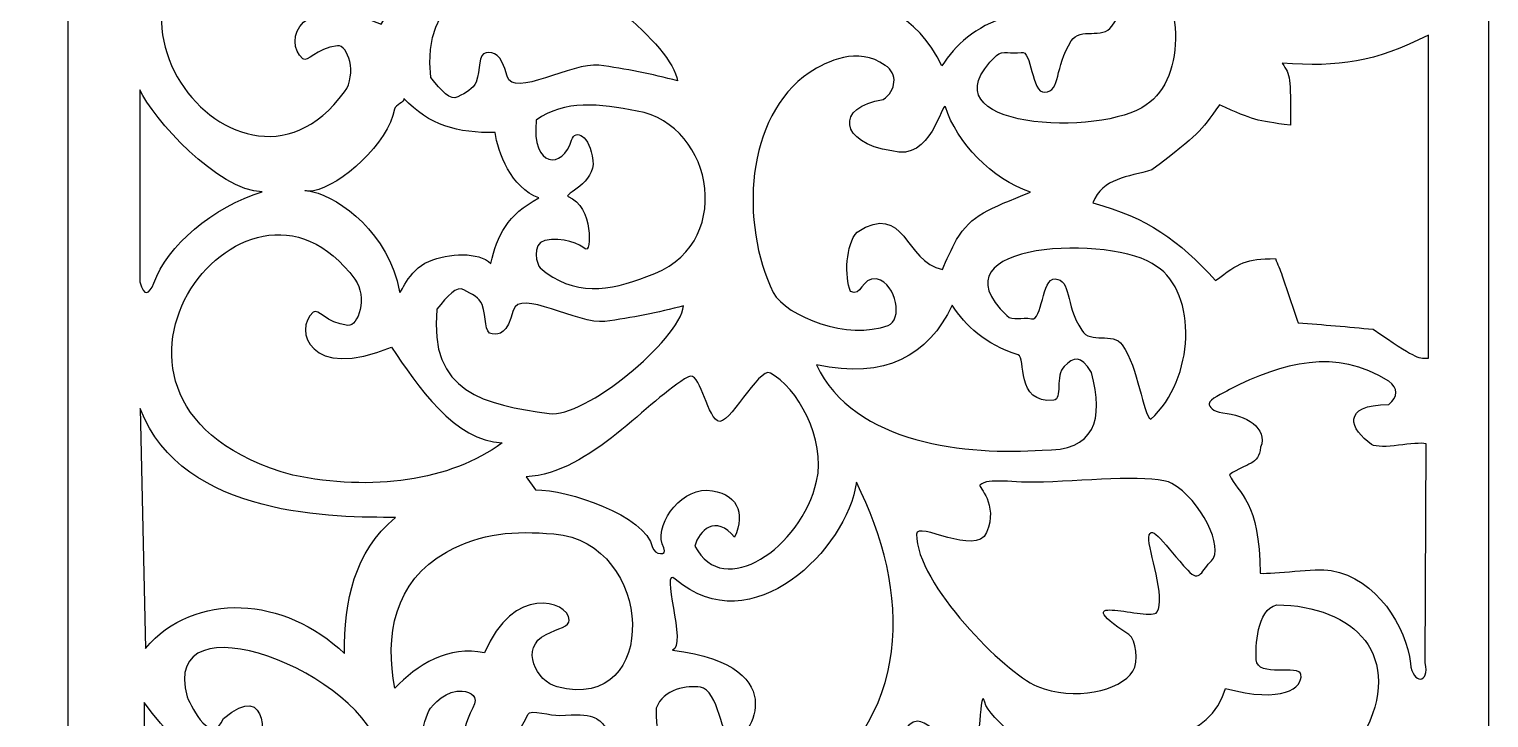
# Model space of a CAD drawing. Header units: centimetres. Extents: x -16.6 to -9.1, y -8.8 to 8.7.
# Drawn here: x -16.59 to -9.14, y -2.74 to 0.77 of the extents above; entities that cross this region are included whole.
import ezdxf

# ---------------------------------------------------------------- set-up
doc = ezdxf.new("R2010")
doc.units = ezdxf.units.CM
doc.header["$MEASUREMENT"] = 0
doc.layers.add('layer 1', color=7, linetype='Continuous')

msp = doc.modelspace()

# ---------------------------------------------------------------- linework, layer by layer
at = {"layer": 'layer 1', "color": 250}
for points, knots in [([(-16.39393, 8.70077), (-16.39393, 8.70077), (-9.14409, 8.70077), (-9.14409, 8.70077), (-9.14409, 8.70077), (-9.14409, 8.70077), (-9.14409, -8.75256), (-9.14409, -8.75256), (-9.14409, -8.75256), (-9.14409, -8.75256), (-16.39393, -8.75256), (-16.39393, -8.75256), (-16.39393, -8.75256), (-16.39393, -8.75256), (-16.39393, 8.70077), (-16.39393, 8.70077)], [0, 0, 0, 0, 0.2, 0.2, 0.2, 0.2, 0.4, 0.4, 0.4, 0.4, 0.6, 0.6, 0.6, 0.6, 1, 1, 1, 1]), ([(-14.23095, 1.28096), (-14.46837, 1.27558), (-14.66717, 0.98711), (-14.79557, 0.79293), (-14.79557, 0.79293), (-15.21401, 0.96786), (-15.29807, 0.70265), (-15.1943, 0.61548), (-15.1943, 0.61548), (-15.16839, 0.59372), (-15.1328, 0.66927), (-15.01747, 0.68255), (-15.01747, 0.68255), (-14.96602, 0.68849), (-14.91614, 0.53812), (-14.9821, 0.44727), (-14.9821, 0.44727), (-15.54315, -0.3255), (-16.59099, 1.0918), (-15.29916, 1.44566), (-15.29916, 1.44566), (-14.89548, 1.52991), (-14.49668, 1.47711), (-14.23095, 1.28096)], [0, 0, 0, 0, 0.1428571, 0.1428571, 0.1428571, 0.1428571, 0.2857143, 0.2857143, 0.2857143, 0.2857143, 0.4285714, 0.4285714, 0.4285714, 0.4285714, 0.5714286, 0.5714286, 0.5714286, 0.5714286, 0.7142857, 0.7142857, 0.7142857, 0.7142857, 1, 1, 1, 1]), ([(-12.62745, 0.88293), (-12.27478, 0.95942), (-12.05801, 0.83729), (-11.93419, 0.57921), (-11.93419, 0.57921), (-11.86539, 0.68611), (-11.76801, 0.77809), (-11.59852, 0.83221), (-11.59852, 0.83221), (-11.55504, 0.84608), (-11.6157, 1.08201), (-11.41674, 1.0641), (-11.41674, 1.0641), (-11.37162, 1.06004), (-11.41037, 0.93651), (-11.36264, 0.89102), (-11.36264, 0.89102), (-11.31492, 0.84552), (-11.27943, 0.8289), (-11.22429, 0.92245), (-11.22429, 0.92245), (-11.15993, 1.16563), (-11.20517, 1.32195), (-11.47531, 1.31866), (-11.47531, 1.31866), (-11.85121, 1.34491), (-12.43727, 1.2905), (-12.62745, 0.88293)], [0, 0, 0, 0, 0.125, 0.125, 0.125, 0.125, 0.25, 0.25, 0.25, 0.25, 0.375, 0.375, 0.375, 0.375, 0.5, 0.5, 0.5, 0.5, 0.625, 0.625, 0.625, 0.625, 0.75, 0.75, 0.75, 0.75, 1, 1, 1, 1]), ([(-10.89181, 0.38115), (-10.68271, 0.51577), (-10.69526, 0.95758), (-10.92138, 1.16105), (-10.92138, 1.16105), (-10.9641, 1.13437), (-10.98355, 0.89671), (-11.06682, 0.7818), (-11.06682, 0.7818), (-11.11677, 0.71289), (-11.22779, 0.77896), (-11.27406, 0.70699), (-11.27406, 0.70699), (-11.36187, 0.57043), (-11.32615, 0.45067), (-11.40944, 0.44521), (-11.40944, 0.44521), (-11.48029, 0.44056), (-11.47265, 0.66253), (-11.53058, 0.64873), (-11.53058, 0.64873), (-11.58088, 0.63675), (-11.62408, 0.66305), (-11.65646, 0.63234), (-11.65646, 0.63234), (-12.05595, 0.25328), (-11.10986, 0.21586), (-10.89181, 0.38115)], [0, 0, 0, 0, 0.125, 0.125, 0.125, 0.125, 0.25, 0.25, 0.25, 0.25, 0.375, 0.375, 0.375, 0.375, 0.5, 0.5, 0.5, 0.5, 0.625, 0.625, 0.625, 0.625, 0.75, 0.75, 0.75, 0.75, 1, 1, 1, 1]), ([(-14.54249, 0.52017), (-14.48732, 0.45262), (-14.44133, 0.40102), (-14.40438, 0.42131), (-14.40438, 0.42131), (-14.36203, 0.44457), (-14.32509, 0.46142), (-14.31123, 0.49698), (-14.31123, 0.49698), (-14.2865, 0.56039), (-14.30244, 0.64373), (-14.25983, 0.6465), (-14.25983, 0.6465), (-14.21989, 0.6491), (-14.18473, 0.64861), (-14.15215, 0.52659), (-14.15215, 0.52659), (-14.12178, 0.4129), (-13.81959, 0.60022), (-13.68454, 0.58277), (-13.68454, 0.58277), (-13.54934, 0.56531), (-13.41245, 0.53742), (-13.28311, 0.50351), (-13.28311, 0.50351), (-13.30815, 0.68201), (-13.78898, 1.07715), (-13.96973, 1.05239), (-13.96973, 1.05239), (-14.29591, 1.00769), (-14.58419, 0.94751), (-14.54249, 0.52017)], [0, 0, 0, 0, 0.1111111, 0.1111111, 0.1111111, 0.1111111, 0.2222222, 0.2222222, 0.2222222, 0.2222222, 0.3333333, 0.3333333, 0.3333333, 0.3333333, 0.4444444, 0.4444444, 0.4444444, 0.4444444, 0.5555556, 0.5555556, 0.5555556, 0.5555556, 0.6666667, 0.6666667, 0.6666667, 0.6666667, 0.7777778, 0.7777778, 0.7777778, 0.7777778, 1, 1, 1, 1]), ([(-12.79551, -0.57576), (-12.96453, -0.22412), (-12.93937, 0.32098), (-12.61092, 0.54509), (-12.61092, 0.54509), (-12.52114, 0.60334), (-12.36559, 0.68085), (-12.22345, 0.58245), (-12.22345, 0.58245), (-12.15743, 0.53995), (-12.16733, 0.45395), (-12.23335, 0.40759), (-12.23335, 0.40759), (-12.47896, 0.37373), (-12.45909, 0.18484), (-12.19021, 0.14644), (-12.19021, 0.14644), (-11.98724, 0.08705), (-11.93495, 0.40038), (-11.91657, 0.37097), (-11.91657, 0.37097), (-11.86077, 0.19229), (-11.6788, 0.00008), (-11.48207, -0.06417), (-11.48207, -0.06417), (-11.69733, -0.15197), (-11.78231, -0.17955), (-11.86008, -0.30518), (-11.86008, -0.30518), (-11.88327, -0.35155), (-11.91245, -0.4127), (-11.93177, -0.45907), (-11.93177, -0.45907), (-12.12498, -0.42043), (-12.12002, -0.10914), (-12.36732, -0.26757), (-12.36732, -0.26757), (-12.42571, -0.33113), (-12.43152, -0.49656), (-12.40061, -0.56998), (-12.40061, -0.56998), (-12.34207, -0.60305), (-12.34864, -0.4979), (-12.26749, -0.50563), (-12.26749, -0.50563), (-12.1601, -0.53374), (-12.13594, -0.72012), (-12.20874, -0.74335), (-12.20874, -0.74335), (-12.41354, -0.82063), (-12.72428, -0.70002), (-12.79551, -0.57576)], [0, 0, 0, 0, 0.0714286, 0.0714286, 0.0714286, 0.0714286, 0.1428571, 0.1428571, 0.1428571, 0.1428571, 0.2142857, 0.2142857, 0.2142857, 0.2142857, 0.2857143, 0.2857143, 0.2857143, 0.2857143, 0.3571429, 0.3571429, 0.3571429, 0.3571429, 0.4285714, 0.4285714, 0.4285714, 0.4285714, 0.5, 0.5, 0.5, 0.5, 0.5714286, 0.5714286, 0.5714286, 0.5714286, 0.6428571, 0.6428571, 0.6428571, 0.6428571, 0.7142857, 0.7142857, 0.7142857, 0.7142857, 0.7857143, 0.7857143, 0.7857143, 0.7857143, 0.8571429, 0.8571429, 0.8571429, 0.8571429, 1, 1, 1, 1]), ([(-10.19801, -0.49123), (-10.20961, -0.45923), (-10.2212, -0.43122), (-10.23279, -0.40321), (-10.23279, -0.40321), (-10.38349, -0.40321), (-10.41827, -0.42322), (-10.53806, -0.51524), (-10.53806, -0.51524), (-10.7274, -0.3072), (-10.88583, -0.19517), (-11.16405, -0.11915), (-11.16405, -0.11915), (-11.11382, 0.00887), (-10.9863, 0.01287), (-10.86265, 0.04888), (-10.86265, 0.04888), (-10.61921, 0.23691), (-10.61921, 0.23691), (-10.51874, 0.38095), (-10.51874, 0.38095), (-10.33712, 0.30093), (-10.33712, 0.30093), (-10.15551, 0.27692), (-10.15551, 0.27692), (-10.15551, 0.52898), (-10.15551, 0.52898), (-10.19801, 0.59299), (-10.19801, 0.59299), (-9.9082, 0.57299), (-9.72659, 0.59699), (-9.45223, 0.73702), (-9.45223, 0.73702), (-9.45223, 0.1889), (-9.45223, -0.3592), (-9.45223, -0.91132), (-9.45223, -0.91132), (-9.51406, -0.91132), (-9.51406, -0.91132), (-9.73432, -0.76329), (-9.73432, -0.76329), (-9.86183, -0.75129), (-9.98935, -0.73929), (-10.11687, -0.73128), (-10.11687, -0.73128), (-10.14392, -0.65126), (-10.17096, -0.57124), (-10.19801, -0.49123)], [0, 0, 0, 0, 0.0769231, 0.0769231, 0.0769231, 0.0769231, 0.1538462, 0.1538462, 0.1538462, 0.1538462, 0.2307692, 0.2307692, 0.2307692, 0.2307692, 0.3076923, 0.3076923, 0.3076923, 0.3076923, 0.3846154, 0.3846154, 0.3846154, 0.3846154, 0.4615385, 0.4615385, 0.4615385, 0.4615385, 0.5384615, 0.5384615, 0.5384615, 0.5384615, 0.6153846, 0.6153846, 0.6153846, 0.6153846, 0.6923077, 0.6923077, 0.6923077, 0.6923077, 0.7692308, 0.7692308, 0.7692308, 0.7692308, 0.8461538, 0.8461538, 0.8461538, 0.8461538, 1, 1, 1, 1]), ([(-16.02571, 0.45757), (-15.96294, 0.31368), (-15.62726, -0.05729), (-15.40211, -0.06285), (-15.40211, -0.06285), (-15.65223, -0.13735), (-15.88965, -0.33904), (-15.9543, -0.52846), (-15.9543, -0.52846), (-15.98006, -0.58621), (-16.00441, -0.60118), (-16.02571, -0.52203), (-16.02571, -0.52203), (-16.02571, -0.52203), (-16.02571, 0.45757), (-16.02571, 0.45757)], [0, 0, 0, 0, 0.2, 0.2, 0.2, 0.2, 0.4, 0.4, 0.4, 0.4, 0.6, 0.6, 0.6, 0.6, 1, 1, 1, 1]), ([(-14.67941, 0.41413), (-14.55277, 0.27591), (-14.40248, 0.23672), (-14.21416, 0.23941), (-14.21416, 0.23941), (-14.19996, 0.14156), (-14.13284, -0.04418), (-13.99036, -0.09321), (-13.99036, -0.09321), (-14.1509, -0.17987), (-14.20447, -0.28371), (-14.23561, -0.42812), (-14.23561, -0.42812), (-14.29836, -0.36694), (-14.44952, -0.37441), (-14.55206, -0.41754), (-14.55206, -0.41754), (-14.66123, -0.46347), (-14.69713, -0.59301), (-14.70098, -0.57212), (-14.70098, -0.57212), (-14.75657, -0.27154), (-15.00477, -0.09746), (-15.14382, -0.06189), (-15.14382, -0.06189), (-15.20574, -0.04608), (-15.19103, -0.06563), (-15.14097, -0.05681), (-15.14097, -0.05681), (-15.00334, -0.03253), (-14.75544, 0.18568), (-14.72745, 0.35924), (-14.72745, 0.35924), (-14.72384, 0.38158), (-14.67358, 0.3935), (-14.67941, 0.41413)], [0, 0, 0, 0, 0.1, 0.1, 0.1, 0.1, 0.2, 0.2, 0.2, 0.2, 0.3, 0.3, 0.3, 0.3, 0.4, 0.4, 0.4, 0.4, 0.5, 0.5, 0.5, 0.5, 0.6, 0.6, 0.6, 0.6, 0.7, 0.7, 0.7, 0.7, 0.8, 0.8, 0.8, 0.8, 1, 1, 1, 1]), ([(-13.44003, -0.49406), (-13.62881, -0.56961), (-13.81375, -0.59672), (-13.98486, -0.45095), (-13.98486, -0.45095), (-13.99772, -0.43732), (-14.03309, -0.32823), (-13.9601, -0.31078), (-13.9601, -0.31078), (-13.87212, -0.28974), (-13.7748, -0.33277), (-13.75495, -0.35244), (-13.75495, -0.35244), (-13.72178, -0.38527), (-13.71098, -0.13401), (-13.84119, -0.08702), (-13.84119, -0.08702), (-13.86733, -0.07759), (-13.70026, -0.01444), (-13.71454, 0.09785), (-13.71454, 0.09785), (-13.73056, 0.22377), (-13.80526, 0.26297), (-13.82353, 0.20118), (-13.82353, 0.20118), (-13.86752, 0.05248), (-14.02755, 0.05615), (-14.00476, 0.30298), (-14.00476, 0.30298), (-13.86083, 0.40724), (-13.67806, 0.38719), (-13.48978, 0.34942), (-13.48978, 0.34942), (-13.09054, 0.28009), (-12.98359, -0.35181), (-13.44003, -0.49406)], [0, 0, 0, 0, 0.1, 0.1, 0.1, 0.1, 0.2, 0.2, 0.2, 0.2, 0.3, 0.3, 0.3, 0.3, 0.4, 0.4, 0.4, 0.4, 0.5, 0.5, 0.5, 0.5, 0.6, 0.6, 0.6, 0.6, 0.7, 0.7, 0.7, 0.7, 0.8, 0.8, 0.8, 0.8, 1, 1, 1, 1]), ([(-14.17807, -1.34237), (-14.41549, -1.33698), (-14.61429, -1.04851), (-14.74269, -0.85433), (-14.74269, -0.85433), (-15.16113, -1.02926), (-15.24518, -0.76405), (-15.14142, -0.67688), (-15.14142, -0.67688), (-15.11551, -0.65513), (-15.07992, -0.73068), (-14.96459, -0.74396), (-14.96459, -0.74396), (-14.91314, -0.74989), (-14.86326, -0.59952), (-14.92922, -0.50867), (-14.92922, -0.50867), (-15.49027, 0.2641), (-16.53811, -1.15321), (-15.24628, -1.50706), (-15.24628, -1.50706), (-14.8426, -1.59132), (-14.4438, -1.53851), (-14.17807, -1.34237)], [0, 0, 0, 0, 0.1428571, 0.1428571, 0.1428571, 0.1428571, 0.2857143, 0.2857143, 0.2857143, 0.2857143, 0.4285714, 0.4285714, 0.4285714, 0.4285714, 0.5714286, 0.5714286, 0.5714286, 0.5714286, 0.7142857, 0.7142857, 0.7142857, 0.7142857, 1, 1, 1, 1]), ([(-10.83893, -0.44255), (-10.62982, -0.57717), (-10.64238, -1.01898), (-10.8685, -1.22246), (-10.8685, -1.22246), (-10.91122, -1.19577), (-10.93066, -0.95811), (-11.01394, -0.84321), (-11.01394, -0.84321), (-11.06389, -0.77429), (-11.17491, -0.84036), (-11.22118, -0.76839), (-11.22118, -0.76839), (-11.30899, -0.63183), (-11.27327, -0.51208), (-11.35656, -0.50662), (-11.35656, -0.50662), (-11.42741, -0.50196), (-11.41977, -0.72394), (-11.4777, -0.71014), (-11.4777, -0.71014), (-11.528, -0.69815), (-11.5712, -0.72445), (-11.60357, -0.69374), (-11.60357, -0.69374), (-12.00307, -0.31469), (-11.05698, -0.27726), (-10.83893, -0.44255)], [0, 0, 0, 0, 0.125, 0.125, 0.125, 0.125, 0.25, 0.25, 0.25, 0.25, 0.375, 0.375, 0.375, 0.375, 0.5, 0.5, 0.5, 0.5, 0.625, 0.625, 0.625, 0.625, 0.75, 0.75, 0.75, 0.75, 1, 1, 1, 1]), ([(-14.5113, -0.66072), (-14.45614, -0.59318), (-14.41015, -0.54158), (-14.3732, -0.56187), (-14.3732, -0.56187), (-14.33084, -0.58513), (-14.2939, -0.60197), (-14.28004, -0.63754), (-14.28004, -0.63754), (-14.25531, -0.70095), (-14.27125, -0.78429), (-14.22864, -0.78706), (-14.22864, -0.78706), (-14.1887, -0.78966), (-14.15355, -0.78917), (-14.12096, -0.66714), (-14.12096, -0.66714), (-14.0906, -0.55346), (-13.7884, -0.74078), (-13.65335, -0.72333), (-13.65335, -0.72333), (-13.51815, -0.70586), (-13.38127, -0.67798), (-13.25192, -0.64407), (-13.25192, -0.64407), (-13.27696, -0.82256), (-13.75779, -1.21771), (-13.93854, -1.19294), (-13.93854, -1.19294), (-14.26473, -1.14825), (-14.553, -1.08806), (-14.5113, -0.66072)], [0, 0, 0, 0, 0.1111111, 0.1111111, 0.1111111, 0.1111111, 0.2222222, 0.2222222, 0.2222222, 0.2222222, 0.3333333, 0.3333333, 0.3333333, 0.3333333, 0.4444444, 0.4444444, 0.4444444, 0.4444444, 0.5555556, 0.5555556, 0.5555556, 0.5555556, 0.6666667, 0.6666667, 0.6666667, 0.6666667, 0.7777778, 0.7777778, 0.7777778, 0.7777778, 1, 1, 1, 1]), ([(-12.57457, -0.94433), (-12.2219, -1.02082), (-12.00513, -0.89869), (-11.88131, -0.64061), (-11.88131, -0.64061), (-11.81251, -0.74752), (-11.71513, -0.83949), (-11.54564, -0.89361), (-11.54564, -0.89361), (-11.50216, -0.90748), (-11.56282, -1.14341), (-11.36386, -1.1255), (-11.36386, -1.1255), (-11.31874, -1.12144), (-11.35749, -0.99791), (-11.30976, -0.95242), (-11.30976, -0.95242), (-11.26204, -0.90692), (-11.22655, -0.89031), (-11.17141, -0.98385), (-11.17141, -0.98385), (-11.10705, -1.22704), (-11.15229, -1.38335), (-11.42243, -1.38007), (-11.42243, -1.38007), (-11.79833, -1.40631), (-12.38439, -1.35191), (-12.57457, -0.94433)], [0, 0, 0, 0, 0.125, 0.125, 0.125, 0.125, 0.25, 0.25, 0.25, 0.25, 0.375, 0.375, 0.375, 0.375, 0.5, 0.5, 0.5, 0.5, 0.625, 0.625, 0.625, 0.625, 0.75, 0.75, 0.75, 0.75, 1, 1, 1, 1]), ([(-9.46402, -1.34775), (-9.46402, -1.34775), (-9.46859, -2.46464), (-9.46859, -2.46464), (-9.46859, -2.46464), (-9.44426, -2.57156), (-9.53221, -2.57696), (-9.54426, -2.46711), (-9.54426, -2.46711), (-9.56431, -2.28418), (-9.71633, -2.03206), (-9.94868, -1.9937), (-9.94868, -1.9937), (-10.03173, -1.98), (-10.23772, -2.01251), (-10.31144, -2.00743), (-10.31144, -2.00743), (-10.31138, -1.64309), (-10.42118, -1.60098), (-10.46791, -1.50565), (-10.46791, -1.50565), (-10.37517, -1.43996), (-10.31853, -1.45995), (-10.30814, -1.36494), (-10.30814, -1.36494), (-10.27055, -1.26607), (-10.38489, -1.20145), (-10.50082, -1.18985), (-10.50082, -1.18985), (-10.55505, -1.18217), (-10.57078, -1.15853), (-10.57078, -1.14345), (-10.57078, -1.14345), (-10.57078, -1.11837), (-10.50247, -1.09257), (-10.46631, -1.07007), (-10.46631, -1.07007), (-10.19584, -0.93295), (-9.92507, -0.85778), (-9.65457, -1.02756), (-9.65457, -1.02756), (-9.60637, -1.06619), (-9.60637, -1.10483), (-9.65457, -1.14735), (-9.65457, -1.14735), (-9.90151, -1.14735), (-9.85235, -1.27601), (-9.7418, -1.35055), (-9.7418, -1.35055), (-9.69683, -1.38086), (-9.51432, -1.33297), (-9.46402, -1.34775)], [0, 0, 0, 0, 0.0714286, 0.0714286, 0.0714286, 0.0714286, 0.1428571, 0.1428571, 0.1428571, 0.1428571, 0.2142857, 0.2142857, 0.2142857, 0.2142857, 0.2857143, 0.2857143, 0.2857143, 0.2857143, 0.3571429, 0.3571429, 0.3571429, 0.3571429, 0.4285714, 0.4285714, 0.4285714, 0.4285714, 0.5, 0.5, 0.5, 0.5, 0.5714286, 0.5714286, 0.5714286, 0.5714286, 0.6428571, 0.6428571, 0.6428571, 0.6428571, 0.7142857, 0.7142857, 0.7142857, 0.7142857, 0.7857143, 0.7857143, 0.7857143, 0.7857143, 0.8571429, 0.8571429, 0.8571429, 0.8571429, 1, 1, 1, 1]), ([(-14.05469, -1.51525), (-13.72892, -1.50025), (-13.42767, -1.1154), (-13.22799, -1.00568), (-13.22799, -1.00568), (-13.16702, -0.97217), (-13.14143, -1.18943), (-13.07866, -1.23084), (-13.07866, -1.23084), (-13.02441, -1.26661), (-12.87012, -0.95522), (-12.80952, -0.98674), (-12.80952, -0.98674), (-12.67618, -1.05612), (-12.52274, -1.32241), (-12.57361, -1.53822), (-12.57361, -1.53822), (-12.65173, -1.87697), (-13.0501, -2.1502), (-13.19425, -1.86931), (-13.19425, -1.86931), (-13.17528, -1.78957), (-13.087, -1.70683), (-12.99208, -1.82409), (-12.99208, -1.82409), (-12.93451, -1.69772), (-12.97927, -1.59553), (-13.13294, -1.58362), (-13.13294, -1.58362), (-13.2818, -1.58345), (-13.40743, -1.7739), (-13.35384, -1.87859), (-13.35384, -1.87859), (-13.33143, -1.92235), (-13.40232, -1.91204), (-13.41031, -1.87661), (-13.41031, -1.87661), (-13.44819, -1.70881), (-13.84423, -1.5821), (-14.00837, -1.58175), (-14.00837, -1.58175), (-14.00837, -1.58175), (-14.05469, -1.51525), (-14.05469, -1.51525)], [0, 0, 0, 0, 0.0833333, 0.0833333, 0.0833333, 0.0833333, 0.1666667, 0.1666667, 0.1666667, 0.1666667, 0.25, 0.25, 0.25, 0.25, 0.3333333, 0.3333333, 0.3333333, 0.3333333, 0.4166667, 0.4166667, 0.4166667, 0.4166667, 0.5, 0.5, 0.5, 0.5, 0.5833333, 0.5833333, 0.5833333, 0.5833333, 0.6666667, 0.6666667, 0.6666667, 0.6666667, 0.75, 0.75, 0.75, 0.75, 0.8333333, 0.8333333, 0.8333333, 0.8333333, 1, 1, 1, 1]), ([(-16.02428, -1.16822), (-15.81057, -1.72922), (-15.01582, -1.72254), (-14.72196, -1.72254), (-14.72196, -1.72254), (-14.93567, -1.90285), (-14.98242, -2.14774), (-14.98242, -2.41712), (-14.98242, -2.41712), (-15.2852, -2.12324), (-15.74827, -2.09651), (-15.99757, -2.3904), (-15.99757, -2.3904), (-15.99757, -2.3904), (-16.02428, -1.16822), (-16.02428, -1.16822)], [0, 0, 0, 0, 0.2, 0.2, 0.2, 0.2, 0.4, 0.4, 0.4, 0.4, 0.6, 0.6, 0.6, 0.6, 1, 1, 1, 1]), ([(-12.37085, -1.54374), (-12.09272, -2.08772), (-12.06712, -2.76297), (-12.68614, -3.15021), (-12.68614, -3.15021), (-13.11185, -3.33067), (-13.39806, -3.09), (-13.39204, -2.69598), (-13.39204, -2.69598), (-13.35679, -2.59577), (-13.22897, -2.579), (-13.16636, -2.5884), (-13.16636, -2.5884), (-13.07367, -2.60231), (-13.05771, -2.8539), (-13.00599, -2.86641), (-13.00599, -2.86641), (-12.93949, -2.88249), (-12.65243, -2.48232), (-13.30922, -2.39914), (-13.30922, -2.39914), (-13.23067, -2.38403), (-13.37876, -1.96437), (-13.29478, -2.03694), (-13.29478, -2.03694), (-12.90482, -2.37402), (-12.41576, -1.88005), (-12.37085, -1.54374)], [0, 0, 0, 0, 0.125, 0.125, 0.125, 0.125, 0.25, 0.25, 0.25, 0.25, 0.375, 0.375, 0.375, 0.375, 0.5, 0.5, 0.5, 0.5, 0.625, 0.625, 0.625, 0.625, 0.75, 0.75, 0.75, 0.75, 1, 1, 1, 1]), ([(-11.74004, -1.55768), (-11.69554, -1.51767), (-11.57695, -1.54956), (-11.41654, -1.54272), (-11.41654, -1.54272), (-11.16629, -1.53206), (-10.84288, -1.50372), (-10.76076, -1.55001), (-10.76076, -1.55001), (-10.61555, -1.63189), (-10.49032, -1.88058), (-10.55927, -1.94382), (-10.55927, -1.94382), (-10.60892, -1.98937), (-10.61651, -2.06174), (-10.6802, -1.99221), (-10.6802, -1.99221), (-10.79375, -1.86826), (-10.87141, -1.74521), (-10.87826, -1.82482), (-10.87826, -1.82482), (-10.88376, -1.88876), (-10.78923, -2.13386), (-10.83723, -2.20616), (-10.83723, -2.20616), (-10.87083, -2.2568), (-11.32924, -2.09017), (-10.98032, -2.32062), (-10.98032, -2.32062), (-10.94417, -2.34449), (-10.92847, -2.45876), (-10.95989, -2.50739), (-10.95989, -2.50739), (-11.02426, -2.60704), (-11.25772, -2.66283), (-11.44992, -2.5834), (-11.44992, -2.5834), (-11.61006, -2.51722), (-12.06645, -2.05965), (-12.06359, -1.80874), (-12.06359, -1.80874), (-12.0628, -1.73812), (-11.75924, -1.92483), (-11.70654, -1.79969), (-11.70654, -1.79969), (-11.64447, -1.65231), (-11.75111, -1.56763), (-11.74004, -1.55768)], [0, 0, 0, 0, 0.0769231, 0.0769231, 0.0769231, 0.0769231, 0.1538462, 0.1538462, 0.1538462, 0.1538462, 0.2307692, 0.2307692, 0.2307692, 0.2307692, 0.3076923, 0.3076923, 0.3076923, 0.3076923, 0.3846154, 0.3846154, 0.3846154, 0.3846154, 0.4615385, 0.4615385, 0.4615385, 0.4615385, 0.5384615, 0.5384615, 0.5384615, 0.5384615, 0.6153846, 0.6153846, 0.6153846, 0.6153846, 0.6923077, 0.6923077, 0.6923077, 0.6923077, 0.7692308, 0.7692308, 0.7692308, 0.7692308, 0.8461538, 0.8461538, 0.8461538, 0.8461538, 1, 1, 1, 1]), ([(-14.72524, -2.5942), (-14.61618, -2.47593), (-14.44826, -2.37244), (-14.26809, -2.41407), (-14.26809, -2.41407), (-14.12175, -2.0648), (-13.84435, -2.14498), (-13.83526, -2.24612), (-13.83526, -2.24612), (-13.83223, -2.27983), (-13.89313, -2.28899), (-13.95401, -2.3194), (-13.95401, -2.3194), (-14.09102, -2.38783), (-14.00245, -2.56023), (-13.89719, -2.58747), (-13.89719, -2.58747), (-13.36689, -2.72476), (-13.39897, -1.84862), (-13.91371, -1.80678), (-13.91371, -1.80678), (-14.11787, -1.7902), (-14.28023, -1.80062), (-14.46202, -1.89941), (-14.46202, -1.89941), (-14.72991, -2.04563), (-14.77759, -2.33238), (-14.72524, -2.5942)], [0, 0, 0, 0, 0.125, 0.125, 0.125, 0.125, 0.25, 0.25, 0.25, 0.25, 0.375, 0.375, 0.375, 0.375, 0.5, 0.5, 0.5, 0.5, 0.625, 0.625, 0.625, 0.625, 0.75, 0.75, 0.75, 0.75, 1, 1, 1, 1]), ([(-16.00298, -3.73826), (-16.00298, -3.73826), (-16.00498, -2.66718), (-16.00498, -2.66718), (-16.00498, -2.66718), (-15.76569, -2.97943), (-15.6502, -3.03327), (-15.44583, -2.927), (-15.44583, -2.927), (-15.37979, -2.89267), (-15.35892, -2.54161), (-15.59936, -2.74822), (-15.59936, -2.74822), (-15.66186, -2.88935), (-15.75714, -2.70065), (-15.78578, -2.63855), (-15.78578, -2.63855), (-15.92876, -2.10916), (-14.87184, -2.51383), (-14.79455, -2.93888), (-14.79455, -2.93888), (-15.08437, -3.00844), (-15.11914, -3.05481), (-15.21575, -3.32143), (-15.21575, -3.32143), (-15.21575, -3.34848), (-15.21575, -3.37553), (-15.21575, -3.40258), (-15.21575, -3.40258), (-15.46305, -3.39872), (-15.82137, -3.53733), (-16.00298, -3.73826)], [0, 0, 0, 0, 0.1111111, 0.1111111, 0.1111111, 0.1111111, 0.2222222, 0.2222222, 0.2222222, 0.2222222, 0.3333333, 0.3333333, 0.3333333, 0.3333333, 0.4444444, 0.4444444, 0.4444444, 0.4444444, 0.5555556, 0.5555556, 0.5555556, 0.5555556, 0.6666667, 0.6666667, 0.6666667, 0.6666667, 0.7777778, 0.7777778, 0.7777778, 0.7777778, 1, 1, 1, 1]), ([(-11.22099, -2.8888), (-10.70575, -3.21712), (-10.23057, -3.41513), (-9.78654, -2.8355), (-9.78654, -2.8355), (-9.56665, -2.42876), (-9.83096, -2.17305), (-10.22632, -2.16834), (-10.22632, -2.16834), (-10.32941, -2.19394), (-10.33434, -2.38543), (-10.33089, -2.44868), (-10.33089, -2.44868), (-10.32576, -2.54229), (-10.10991, -2.47169), (-10.10232, -2.52439), (-10.10232, -2.52439), (-10.09257, -2.59213), (-10.19438, -2.67334), (-10.48802, -2.59479), (-10.48802, -2.59479), (-10.56576, -2.86037), (-10.86674, -2.89577), (-11.20654, -2.84809), (-11.20654, -2.84809), (-11.23078, -2.8447), (-11.19585, -2.88784), (-11.22099, -2.8888)], [0, 0, 0, 0, 0.125, 0.125, 0.125, 0.125, 0.25, 0.25, 0.25, 0.25, 0.375, 0.375, 0.375, 0.375, 0.5, 0.5, 0.5, 0.5, 0.625, 0.625, 0.625, 0.625, 0.75, 0.75, 0.75, 0.75, 1, 1, 1, 1]), ([(-13.11239, -3.44436), (-13.03048, -3.3644), (-13.11332, -3.40494), (-13.14619, -3.38445), (-13.14619, -3.38445), (-13.21848, -3.33939), (-13.36143, -3.24033), (-13.52791, -3.06674), (-13.52791, -3.06674), (-13.60911, -2.98206), (-13.60899, -2.84131), (-13.65405, -2.78806), (-13.65405, -2.78806), (-13.68918, -2.74654), (-13.70846, -2.71998), (-13.88564, -2.7323), (-13.88564, -2.7323), (-13.92468, -2.73501), (-14.03431, -2.69911), (-14.04675, -2.72736), (-14.04675, -2.72736), (-14.17407, -3.01623), (-14.48682, -2.98522), (-14.32745, -2.69458), (-14.32745, -2.69458), (-14.29383, -2.63327), (-14.33892, -2.61408), (-14.38138, -2.60815), (-14.38138, -2.60815), (-14.45599, -2.59774), (-14.53614, -2.67796), (-14.55171, -2.70955), (-14.55171, -2.70955), (-14.59458, -2.79655), (-14.61038, -2.93825), (-14.5256, -3.0177), (-14.5256, -3.0177), (-14.32477, -3.20591), (-13.91125, -3.43007), (-13.82966, -3.46263), (-13.82966, -3.46263), (-13.65206, -3.53352), (-13.19431, -3.52432), (-13.11239, -3.44436)], [0, 0, 0, 0, 0.0833333, 0.0833333, 0.0833333, 0.0833333, 0.1666667, 0.1666667, 0.1666667, 0.1666667, 0.25, 0.25, 0.25, 0.25, 0.3333333, 0.3333333, 0.3333333, 0.3333333, 0.4166667, 0.4166667, 0.4166667, 0.4166667, 0.5, 0.5, 0.5, 0.5, 0.5833333, 0.5833333, 0.5833333, 0.5833333, 0.6666667, 0.6666667, 0.6666667, 0.6666667, 0.75, 0.75, 0.75, 0.75, 0.8333333, 0.8333333, 0.8333333, 0.8333333, 1, 1, 1, 1]), ([(-12.05837, -2.7625), (-11.97529, -2.7625), (-11.84399, -2.97299), (-11.77434, -2.94314), (-11.77434, -2.94314), (-11.73786, -2.92752), (-11.74112, -2.56062), (-11.71583, -2.6648), (-11.71583, -2.6648), (-11.67635, -2.82746), (-10.78333, -3.39502), (-10.73572, -3.31442), (-10.73572, -3.31442), (-10.71905, -3.28619), (-10.96693, -3.55776), (-11.04458, -3.65599), (-11.04458, -3.65599), (-11.14096, -3.77788), (-11.05604, -3.4504), (-11.35333, -3.39586), (-11.35333, -3.39586), (-11.81618, -3.31094), (-11.68801, -3.83538), (-11.5538, -3.76911), (-11.5538, -3.76911), (-11.50051, -3.74281), (-11.57796, -3.74158), (-11.53432, -3.68139), (-11.53432, -3.68139), (-11.48487, -3.61321), (-11.37338, -3.60388), (-11.34075, -3.64064), (-11.34075, -3.64064), (-11.28341, -3.7052), (-11.32285, -3.85531), (-11.34513, -3.89225), (-11.34513, -3.89225), (-11.40302, -3.98817), (-11.65646, -3.98074), (-11.81344, -3.9339), (-11.81344, -3.9339), (-12.18528, -3.82294), (-12.25557, -3.45583), (-12.24832, -3.3454), (-12.24832, -3.3454), (-12.23898, -3.20299), (-12.18499, -2.7625), (-12.05837, -2.7625)], [0, 0, 0, 0, 0.0769231, 0.0769231, 0.0769231, 0.0769231, 0.1538462, 0.1538462, 0.1538462, 0.1538462, 0.2307692, 0.2307692, 0.2307692, 0.2307692, 0.3076923, 0.3076923, 0.3076923, 0.3076923, 0.3846154, 0.3846154, 0.3846154, 0.3846154, 0.4615385, 0.4615385, 0.4615385, 0.4615385, 0.5384615, 0.5384615, 0.5384615, 0.5384615, 0.6153846, 0.6153846, 0.6153846, 0.6153846, 0.6923077, 0.6923077, 0.6923077, 0.6923077, 0.7692308, 0.7692308, 0.7692308, 0.7692308, 0.8461538, 0.8461538, 0.8461538, 0.8461538, 1, 1, 1, 1])]:
    msp.add_open_spline(points, degree=3, knots=knots, dxfattribs=at)

doc.saveas('drawing.dxf')
